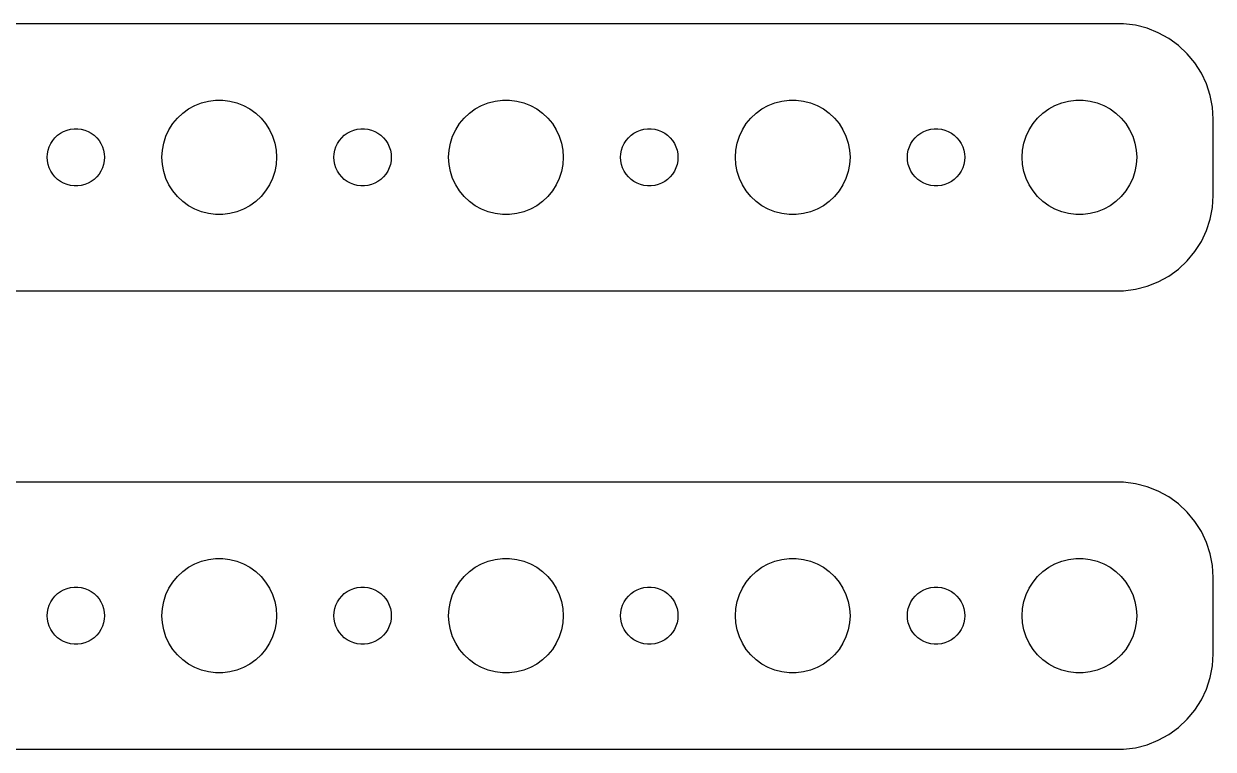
# Model space of a CAD drawing. Header units: metres. Extents: x -247 to 247, y 17 to 55.
# Drawn here: x 184.8 to 247, y 17 to 55 of the extents above; entities that cross this region are included whole.
import ezdxf

# ---------------------------------------------------------------- set-up
doc = ezdxf.new("R2010")
doc.units = ezdxf.units.M

msp = doc.modelspace()

# ---------------------------------------------------------------- linework, layer by layer
for p, q in [((242.314, 54.9901), (-242.314, 54.9901)), ((242.937, 54.9114), (242.314, 54.9901)), ((243.545, 54.7553), (242.937, 54.9114)), ((244.129, 54.5241), (243.545, 54.7553)), ((244.679, 54.2216), (244.129, 54.5241)), ((245.187, 53.8526), (244.679, 54.2216)), ((245.645, 53.4227), (245.187, 53.8526)), ((246.045, 52.9389), (245.645, 53.4227)), ((246.382, 52.4088), (246.045, 52.9389)), ((246.649, 51.8406), (246.382, 52.4088)), ((246.843, 51.2434), (246.649, 51.8406)), ((246.961, 50.6267), (246.843, 51.2434)), ((193.088, 50.3115), (193.393, 50.533)), ((193.393, 50.533), (193.723, 50.7145)), ((193.723, 50.7145), (194.073, 50.8532)), ((194.073, 50.8532), (194.438, 50.9469)), ((194.438, 50.9469), (194.812, 50.9941)), ((194.812, 50.9941), (195.188, 50.9941)), ((195.188, 50.9941), (195.562, 50.9469)), ((195.562, 50.9469), (195.927, 50.8532)), ((195.927, 50.8532), (196.277, 50.7145)), ((196.277, 50.7145), (196.607, 50.533)), ((196.607, 50.533), (196.912, 50.3115)), ((208.088, 50.3115), (208.393, 50.533)), ((208.393, 50.533), (208.723, 50.7145)), ((208.723, 50.7145), (209.073, 50.8532)), ((209.073, 50.8532), (209.438, 50.9469)), ((209.438, 50.9469), (209.812, 50.9941)), ((209.812, 50.9941), (210.188, 50.9941)), ((210.188, 50.9941), (210.562, 50.9469)), ((210.562, 50.9469), (210.927, 50.8532)), ((210.927, 50.8532), (211.277, 50.7145)), ((211.277, 50.7145), (211.607, 50.533)), ((211.607, 50.533), (211.912, 50.3115)), ((223.088, 50.3115), (223.393, 50.533)), ((223.393, 50.533), (223.723, 50.7145)), ((223.723, 50.7145), (224.073, 50.8532)), ((224.073, 50.8532), (224.438, 50.9469)), ((224.438, 50.9469), (224.812, 50.9941)), ((224.812, 50.9941), (225.188, 50.9941)), ((225.188, 50.9941), (225.562, 50.9469)), ((225.562, 50.9469), (225.927, 50.8532)), ((225.927, 50.8532), (226.277, 50.7145)), ((226.277, 50.7145), (226.607, 50.533)), ((226.607, 50.533), (226.912, 50.3115)), ((238.088, 50.3115), (238.393, 50.533)), ((238.393, 50.533), (238.723, 50.7145)), ((238.723, 50.7145), (239.073, 50.8532)), ((239.073, 50.8532), (239.438, 50.9469)), ((239.438, 50.9469), (239.812, 50.9941)), ((239.812, 50.9941), (240.188, 50.9941)), ((240.188, 50.9941), (240.562, 50.9469)), ((240.562, 50.9469), (240.927, 50.8532)), ((240.927, 50.8532), (241.277, 50.7145)), ((241.277, 50.7145), (241.607, 50.533)), ((241.607, 50.533), (241.912, 50.3115)), ((247, 50), (246.961, 50.6267)), ((192.573, 49.7634), (192.813, 50.0536)), ((192.813, 50.0536), (193.088, 50.3115)), ((196.912, 50.3115), (197.187, 50.0536)), ((197.187, 50.0536), (197.427, 49.7634)), ((207.573, 49.7634), (207.813, 50.0536)), ((207.813, 50.0536), (208.088, 50.3115)), ((211.912, 50.3115), (212.187, 50.0536)), ((212.187, 50.0536), (212.427, 49.7634)), ((222.573, 49.7634), (222.813, 50.0536)), ((222.813, 50.0536), (223.088, 50.3115)), ((226.912, 50.3115), (227.187, 50.0536)), ((227.187, 50.0536), (227.427, 49.7634)), ((237.573, 49.7634), (237.813, 50.0536)), ((237.813, 50.0536), (238.088, 50.3115)), ((241.912, 50.3115), (242.187, 50.0536)), ((242.187, 50.0536), (242.427, 49.7634)), ((247, 46), (247, 50)), ((186.544, 49.1558), (186.696, 49.2665)), ((186.696, 49.2665), (186.861, 49.3572)), ((186.861, 49.3572), (187.036, 49.4266)), ((187.036, 49.4266), (187.219, 49.4734)), ((187.219, 49.4734), (187.406, 49.497)), ((187.406, 49.497), (187.594, 49.497)), ((187.594, 49.497), (187.781, 49.4734)), ((187.781, 49.4734), (187.964, 49.4266)), ((187.964, 49.4266), (188.139, 49.3572)), ((188.139, 49.3572), (188.304, 49.2665)), ((188.304, 49.2665), (188.456, 49.1558)), ((192.211, 49.1044), (192.371, 49.4453)), ((192.371, 49.4453), (192.573, 49.7634)), ((197.427, 49.7634), (197.629, 49.4453)), ((197.629, 49.4453), (197.789, 49.1044)), ((201.544, 49.1558), (201.696, 49.2665)), ((201.696, 49.2665), (201.861, 49.3572)), ((201.861, 49.3572), (202.036, 49.4266)), ((202.036, 49.4266), (202.219, 49.4734)), ((202.219, 49.4734), (202.406, 49.497)), ((202.406, 49.497), (202.594, 49.497)), ((202.594, 49.497), (202.781, 49.4734)), ((202.781, 49.4734), (202.964, 49.4266)), ((202.964, 49.4266), (203.139, 49.3572)), ((203.139, 49.3572), (203.304, 49.2665)), ((203.304, 49.2665), (203.456, 49.1558)), ((207.211, 49.1044), (207.371, 49.4453)), ((207.371, 49.4453), (207.573, 49.7634)), ((212.427, 49.7634), (212.629, 49.4453)), ((212.629, 49.4453), (212.789, 49.1044)), ((216.544, 49.1558), (216.696, 49.2665)), ((216.696, 49.2665), (216.861, 49.3572)), ((216.861, 49.3572), (217.036, 49.4266)), ((217.036, 49.4266), (217.219, 49.4734)), ((217.219, 49.4734), (217.406, 49.497)), ((217.406, 49.497), (217.594, 49.497)), ((217.594, 49.497), (217.781, 49.4734)), ((217.781, 49.4734), (217.964, 49.4266)), ((217.964, 49.4266), (218.139, 49.3572)), ((218.139, 49.3572), (218.304, 49.2665)), ((218.304, 49.2665), (218.456, 49.1558)), ((222.211, 49.1044), (222.371, 49.4453)), ((222.371, 49.4453), (222.573, 49.7634)), ((227.427, 49.7634), (227.629, 49.4453)), ((227.629, 49.4453), (227.789, 49.1044)), ((231.544, 49.1558), (231.696, 49.2665)), ((231.696, 49.2665), (231.861, 49.3572)), ((231.861, 49.3572), (232.036, 49.4266)), ((232.036, 49.4266), (232.219, 49.4734)), ((232.219, 49.4734), (232.406, 49.497)), ((232.406, 49.497), (232.594, 49.497)), ((232.594, 49.497), (232.781, 49.4734)), ((232.781, 49.4734), (232.964, 49.4266)), ((232.964, 49.4266), (233.139, 49.3572)), ((233.139, 49.3572), (233.304, 49.2665)), ((233.304, 49.2665), (233.456, 49.1558)), ((237.211, 49.1044), (237.371, 49.4453)), ((237.371, 49.4453), (237.573, 49.7634)), ((242.427, 49.7634), (242.629, 49.4453)), ((242.629, 49.4453), (242.789, 49.1044)), ((186.047, 48.373), (186.105, 48.5522)), ((186.105, 48.5522), (186.186, 48.7226)), ((186.186, 48.7226), (186.286, 48.8817)), ((186.286, 48.8817), (186.407, 49.0268)), ((186.407, 49.0268), (186.544, 49.1558)), ((188.456, 49.1558), (188.593, 49.0268)), ((188.593, 49.0268), (188.714, 48.8817)), ((188.714, 48.8817), (188.814, 48.7226)), ((188.814, 48.7226), (188.895, 48.5522)), ((188.895, 48.5522), (188.953, 48.373)), ((192.024, 48.376), (192.094, 48.7461)), ((192.094, 48.7461), (192.211, 49.1044)), ((197.789, 49.1044), (197.906, 48.7461)), ((197.906, 48.7461), (197.976, 48.376)), ((201.047, 48.373), (201.105, 48.5522)), ((201.105, 48.5522), (201.186, 48.7226)), ((201.186, 48.7226), (201.286, 48.8817)), ((201.286, 48.8817), (201.407, 49.0268)), ((201.407, 49.0268), (201.544, 49.1558)), ((203.456, 49.1558), (203.593, 49.0268)), ((203.593, 49.0268), (203.714, 48.8817)), ((203.714, 48.8817), (203.814, 48.7226)), ((203.814, 48.7226), (203.895, 48.5522)), ((203.895, 48.5522), (203.953, 48.373)), ((207.024, 48.376), (207.094, 48.7461)), ((207.094, 48.7461), (207.211, 49.1044)), ((212.789, 49.1044), (212.906, 48.7461)), ((212.906, 48.7461), (212.976, 48.376)), ((216.047, 48.373), (216.105, 48.5522)), ((216.105, 48.5522), (216.186, 48.7226)), ((216.186, 48.7226), (216.286, 48.8817)), ((216.286, 48.8817), (216.407, 49.0268)), ((216.407, 49.0268), (216.544, 49.1558)), ((218.456, 49.1558), (218.593, 49.0268)), ((218.593, 49.0268), (218.714, 48.8817)), ((218.714, 48.8817), (218.814, 48.7226)), ((218.814, 48.7226), (218.895, 48.5522)), ((218.895, 48.5522), (218.953, 48.373)), ((222.024, 48.376), (222.094, 48.7461)), ((222.094, 48.7461), (222.211, 49.1044)), ((227.789, 49.1044), (227.906, 48.7461)), ((227.906, 48.7461), (227.976, 48.376)), ((231.047, 48.373), (231.105, 48.5522)), ((231.105, 48.5522), (231.186, 48.7226)), ((231.186, 48.7226), (231.286, 48.8817)), ((231.286, 48.8817), (231.407, 49.0268)), ((231.407, 49.0268), (231.544, 49.1558)), ((233.456, 49.1558), (233.593, 49.0268)), ((233.593, 49.0268), (233.714, 48.8817)), ((233.714, 48.8817), (233.814, 48.7226)), ((233.814, 48.7226), (233.895, 48.5522)), ((233.895, 48.5522), (233.953, 48.373)), ((237.024, 48.376), (237.094, 48.7461)), ((237.094, 48.7461), (237.211, 49.1044)), ((242.789, 49.1044), (242.906, 48.7461)), ((242.906, 48.7461), (242.976, 48.376)), ((186, 48), (186.012, 48.188)), ((186.012, 47.812), (186, 48)), ((186.012, 48.188), (186.047, 48.373)), ((188.953, 48.373), (188.988, 48.188)), ((188.988, 48.188), (189, 48)), ((189, 48), (188.988, 47.812)), ((192, 48), (192.024, 48.376)), ((192.024, 47.624), (192, 48)), ((197.976, 48.376), (198, 48)), ((198, 48), (197.976, 47.624)), ((201, 48), (201.012, 48.188)), ((201.012, 47.812), (201, 48)), ((201.012, 48.188), (201.047, 48.373)), ((203.953, 48.373), (203.988, 48.188)), ((203.988, 48.188), (204, 48)), ((204, 48), (203.988, 47.812)), ((207, 48), (207.024, 48.376)), ((207.024, 47.624), (207, 48)), ((212.976, 48.376), (213, 48)), ((213, 48), (212.976, 47.624)), ((216, 48), (216.012, 48.188)), ((216.012, 47.812), (216, 48)), ((216.012, 48.188), (216.047, 48.373)), ((218.953, 48.373), (218.988, 48.188)), ((218.988, 48.188), (219, 48)), ((219, 48), (218.988, 47.812)), ((222, 48), (222.024, 48.376)), ((222.024, 47.624), (222, 48)), ((227.976, 48.376), (228, 48)), ((228, 48), (227.976, 47.624)), ((231, 48), (231.012, 48.188)), ((231.012, 47.812), (231, 48)), ((231.012, 48.188), (231.047, 48.373)), ((233.953, 48.373), (233.988, 48.188)), ((233.988, 48.188), (234, 48)), ((234, 48), (233.988, 47.812)), ((237, 48), (237.024, 48.376)), ((237.024, 47.624), (237, 48)), ((242.976, 48.376), (243, 48)), ((243, 48), (242.976, 47.624)), ((186.047, 47.627), (186.012, 47.812)), ((186.105, 47.4478), (186.047, 47.627)), ((186.186, 47.2774), (186.105, 47.4478)), ((188.895, 47.4478), (188.814, 47.2774)), ((188.953, 47.627), (188.895, 47.4478)), ((188.988, 47.812), (188.953, 47.627)), ((192.094, 47.2539), (192.024, 47.624)), ((197.976, 47.624), (197.906, 47.2539)), ((201.047, 47.627), (201.012, 47.812)), ((201.105, 47.4478), (201.047, 47.627)), ((201.186, 47.2774), (201.105, 47.4478)), ((203.895, 47.4478), (203.814, 47.2774)), ((203.953, 47.627), (203.895, 47.4478)), ((203.988, 47.812), (203.953, 47.627)), ((207.094, 47.2539), (207.024, 47.624)), ((212.976, 47.624), (212.906, 47.2539)), ((216.047, 47.627), (216.012, 47.812)), ((216.105, 47.4478), (216.047, 47.627)), ((216.186, 47.2774), (216.105, 47.4478)), ((218.895, 47.4478), (218.814, 47.2774)), ((218.953, 47.627), (218.895, 47.4478)), ((218.988, 47.812), (218.953, 47.627)), ((222.094, 47.2539), (222.024, 47.624)), ((227.976, 47.624), (227.906, 47.2539)), ((231.047, 47.627), (231.012, 47.812)), ((231.105, 47.4478), (231.047, 47.627)), ((231.186, 47.2774), (231.105, 47.4478)), ((233.895, 47.4478), (233.814, 47.2774)), ((233.953, 47.627), (233.895, 47.4478)), ((233.988, 47.812), (233.953, 47.627)), ((237.094, 47.2539), (237.024, 47.624)), ((242.976, 47.624), (242.906, 47.2539)), ((186.286, 47.1183), (186.186, 47.2774)), ((186.407, 46.9732), (186.286, 47.1183)), ((186.544, 46.8442), (186.407, 46.9732)), ((186.696, 46.7335), (186.544, 46.8442)), ((186.861, 46.6428), (186.696, 46.7335)), ((188.304, 46.7335), (188.139, 46.6428)), ((188.456, 46.8442), (188.304, 46.7335)), ((188.593, 46.9732), (188.456, 46.8442)), ((188.714, 47.1183), (188.593, 46.9732)), ((188.814, 47.2774), (188.714, 47.1183)), ((192.211, 46.8956), (192.094, 47.2539)), ((192.371, 46.5547), (192.211, 46.8956)), ((197.789, 46.8956), (197.629, 46.5547)), ((197.906, 47.2539), (197.789, 46.8956)), ((201.286, 47.1183), (201.186, 47.2774)), ((201.407, 46.9732), (201.286, 47.1183)), ((201.544, 46.8442), (201.407, 46.9732)), ((201.696, 46.7335), (201.544, 46.8442)), ((201.861, 46.6428), (201.696, 46.7335)), ((203.304, 46.7335), (203.139, 46.6428)), ((203.456, 46.8442), (203.304, 46.7335)), ((203.593, 46.9732), (203.456, 46.8442)), ((203.714, 47.1183), (203.593, 46.9732)), ((203.814, 47.2774), (203.714, 47.1183)), ((207.211, 46.8956), (207.094, 47.2539)), ((207.371, 46.5547), (207.211, 46.8956)), ((212.789, 46.8956), (212.629, 46.5547)), ((212.906, 47.2539), (212.789, 46.8956)), ((216.286, 47.1183), (216.186, 47.2774)), ((216.407, 46.9732), (216.286, 47.1183)), ((216.544, 46.8442), (216.407, 46.9732)), ((216.696, 46.7335), (216.544, 46.8442)), ((216.861, 46.6428), (216.696, 46.7335)), ((218.304, 46.7335), (218.139, 46.6428)), ((218.456, 46.8442), (218.304, 46.7335)), ((218.593, 46.9732), (218.456, 46.8442)), ((218.714, 47.1183), (218.593, 46.9732)), ((218.814, 47.2774), (218.714, 47.1183)), ((222.211, 46.8956), (222.094, 47.2539)), ((222.371, 46.5547), (222.211, 46.8956)), ((227.789, 46.8956), (227.629, 46.5547)), ((227.906, 47.2539), (227.789, 46.8956)), ((231.286, 47.1183), (231.186, 47.2774)), ((231.407, 46.9732), (231.286, 47.1183)), ((231.544, 46.8442), (231.407, 46.9732)), ((231.696, 46.7335), (231.544, 46.8442)), ((231.861, 46.6428), (231.696, 46.7335)), ((233.304, 46.7335), (233.139, 46.6428)), ((233.456, 46.8442), (233.304, 46.7335)), ((233.593, 46.9732), (233.456, 46.8442)), ((233.714, 47.1183), (233.593, 46.9732)), ((233.814, 47.2774), (233.714, 47.1183)), ((237.211, 46.8956), (237.094, 47.2539)), ((237.371, 46.5547), (237.211, 46.8956)), ((242.789, 46.8956), (242.629, 46.5547)), ((242.906, 47.2539), (242.789, 46.8956)), ((187.036, 46.5734), (186.861, 46.6428)), ((187.219, 46.5266), (187.036, 46.5734)), ((187.406, 46.503), (187.219, 46.5266)), ((187.594, 46.503), (187.406, 46.503)), ((187.781, 46.5266), (187.594, 46.503)), ((187.964, 46.5734), (187.781, 46.5266)), ((188.139, 46.6428), (187.964, 46.5734)), ((192.573, 46.2366), (192.371, 46.5547)), ((192.813, 45.9464), (192.573, 46.2366)), ((197.427, 46.2366), (197.187, 45.9464)), ((197.629, 46.5547), (197.427, 46.2366)), ((202.036, 46.5734), (201.861, 46.6428)), ((202.219, 46.5266), (202.036, 46.5734)), ((202.406, 46.503), (202.219, 46.5266)), ((202.594, 46.503), (202.406, 46.503)), ((202.781, 46.5266), (202.594, 46.503)), ((202.964, 46.5734), (202.781, 46.5266)), ((203.139, 46.6428), (202.964, 46.5734)), ((207.573, 46.2366), (207.371, 46.5547)), ((207.813, 45.9464), (207.573, 46.2366)), ((212.427, 46.2366), (212.187, 45.9464)), ((212.629, 46.5547), (212.427, 46.2366)), ((217.036, 46.5734), (216.861, 46.6428)), ((217.219, 46.5266), (217.036, 46.5734)), ((217.406, 46.503), (217.219, 46.5266)), ((217.594, 46.503), (217.406, 46.503)), ((217.781, 46.5266), (217.594, 46.503)), ((217.964, 46.5734), (217.781, 46.5266)), ((218.139, 46.6428), (217.964, 46.5734)), ((222.573, 46.2366), (222.371, 46.5547)), ((222.813, 45.9464), (222.573, 46.2366)), ((227.427, 46.2366), (227.187, 45.9464)), ((227.629, 46.5547), (227.427, 46.2366)), ((232.036, 46.5734), (231.861, 46.6428)), ((232.219, 46.5266), (232.036, 46.5734)), ((232.406, 46.503), (232.219, 46.5266)), ((232.594, 46.503), (232.406, 46.503)), ((232.781, 46.5266), (232.594, 46.503)), ((232.964, 46.5734), (232.781, 46.5266)), ((233.139, 46.6428), (232.964, 46.5734)), ((237.573, 46.2366), (237.371, 46.5547)), ((237.813, 45.9464), (237.573, 46.2366)), ((242.427, 46.2366), (242.187, 45.9464)), ((242.629, 46.5547), (242.427, 46.2366)), ((193.088, 45.6885), (192.813, 45.9464)), ((193.393, 45.467), (193.088, 45.6885)), ((193.723, 45.2855), (193.393, 45.467)), ((196.607, 45.467), (196.277, 45.2855)), ((196.912, 45.6885), (196.607, 45.467)), ((197.187, 45.9464), (196.912, 45.6885)), ((208.088, 45.6885), (207.813, 45.9464)), ((208.393, 45.467), (208.088, 45.6885)), ((208.723, 45.2855), (208.393, 45.467)), ((211.607, 45.467), (211.277, 45.2855)), ((211.912, 45.6885), (211.607, 45.467)), ((212.187, 45.9464), (211.912, 45.6885)), ((223.088, 45.6885), (222.813, 45.9464)), ((223.393, 45.467), (223.088, 45.6885)), ((223.723, 45.2855), (223.393, 45.467)), ((226.607, 45.467), (226.277, 45.2855)), ((226.912, 45.6885), (226.607, 45.467)), ((227.187, 45.9464), (226.912, 45.6885)), ((238.088, 45.6885), (237.813, 45.9464)), ((238.393, 45.467), (238.088, 45.6885)), ((238.723, 45.2855), (238.393, 45.467)), ((241.607, 45.467), (241.277, 45.2855)), ((241.912, 45.6885), (241.607, 45.467)), ((242.187, 45.9464), (241.912, 45.6885)), ((246.961, 45.3733), (247, 46)), ((194.073, 45.1468), (193.723, 45.2855)), ((194.438, 45.0531), (194.073, 45.1468)), ((194.812, 45.0059), (194.438, 45.0531)), ((195.188, 45.0059), (194.812, 45.0059)), ((195.562, 45.0531), (195.188, 45.0059)), ((195.927, 45.1468), (195.562, 45.0531)), ((196.277, 45.2855), (195.927, 45.1468)), ((209.073, 45.1468), (208.723, 45.2855)), ((209.438, 45.0531), (209.073, 45.1468)), ((209.812, 45.0059), (209.438, 45.0531)), ((210.188, 45.0059), (209.812, 45.0059)), ((210.562, 45.0531), (210.188, 45.0059)), ((210.927, 45.1468), (210.562, 45.0531)), ((211.277, 45.2855), (210.927, 45.1468)), ((224.073, 45.1468), (223.723, 45.2855)), ((224.438, 45.0531), (224.073, 45.1468)), ((224.812, 45.0059), (224.438, 45.0531)), ((225.188, 45.0059), (224.812, 45.0059)), ((225.562, 45.0531), (225.188, 45.0059)), ((225.927, 45.1468), (225.562, 45.0531)), ((226.277, 45.2855), (225.927, 45.1468)), ((239.073, 45.1468), (238.723, 45.2855)), ((239.438, 45.0531), (239.073, 45.1468)), ((239.812, 45.0059), (239.438, 45.0531)), ((240.188, 45.0059), (239.812, 45.0059)), ((240.562, 45.0531), (240.188, 45.0059)), ((240.927, 45.1468), (240.562, 45.0531)), ((241.277, 45.2855), (240.927, 45.1468)), ((246.843, 44.7566), (246.961, 45.3733)), ((246.649, 44.1594), (246.843, 44.7566)), ((246.045, 43.0611), (246.382, 43.5912)), ((246.382, 43.5912), (246.649, 44.1594)), ((245.645, 42.5773), (246.045, 43.0611)), ((245.187, 42.1474), (245.645, 42.5773)), ((244.129, 41.4759), (244.679, 41.7784)), ((244.679, 41.7784), (245.187, 42.1474)), ((242.314, 41.0099), (242.937, 41.0886)), ((242.937, 41.0886), (243.545, 41.2447)), ((243.545, 41.2447), (244.129, 41.4759)), ((-242.314, 41.0099), (242.314, 41.0099)), ((242.314, 30.9901), (-242.314, 30.9901)), ((242.937, 30.9114), (242.314, 30.9901)), ((243.545, 30.7553), (242.937, 30.9114)), ((244.129, 30.5241), (243.545, 30.7553)), ((244.679, 30.2216), (244.129, 30.5241)), ((245.187, 29.8526), (244.679, 30.2216)), ((245.645, 29.4227), (245.187, 29.8526)), ((246.045, 28.9389), (245.645, 29.4227)), ((246.382, 28.4088), (246.045, 28.9389)), ((246.649, 27.8406), (246.382, 28.4088)), ((246.843, 27.2434), (246.649, 27.8406)), ((193.723, 26.7145), (194.073, 26.8532)), ((194.073, 26.8532), (194.438, 26.9469)), ((194.438, 26.9469), (194.812, 26.9941)), ((194.812, 26.9941), (195.188, 26.9941)), ((195.188, 26.9941), (195.562, 26.9469)), ((195.562, 26.9469), (195.927, 26.8532)), ((195.927, 26.8532), (196.277, 26.7145)), ((208.723, 26.7145), (209.073, 26.8532)), ((209.073, 26.8532), (209.438, 26.9469)), ((209.438, 26.9469), (209.812, 26.9941)), ((209.812, 26.9941), (210.188, 26.9941)), ((210.188, 26.9941), (210.562, 26.9469)), ((210.562, 26.9469), (210.927, 26.8532)), ((210.927, 26.8532), (211.277, 26.7145)), ((223.723, 26.7145), (224.073, 26.8532)), ((224.073, 26.8532), (224.438, 26.9469)), ((224.438, 26.9469), (224.812, 26.9941)), ((224.812, 26.9941), (225.188, 26.9941)), ((225.188, 26.9941), (225.562, 26.9469)), ((225.562, 26.9469), (225.927, 26.8532)), ((225.927, 26.8532), (226.277, 26.7145)), ((238.723, 26.7145), (239.073, 26.8532)), ((239.073, 26.8532), (239.438, 26.9469)), ((239.438, 26.9469), (239.812, 26.9941)), ((239.812, 26.9941), (240.188, 26.9941)), ((240.188, 26.9941), (240.562, 26.9469)), ((240.562, 26.9469), (240.927, 26.8532)), ((240.927, 26.8532), (241.277, 26.7145)), ((246.961, 26.6267), (246.843, 27.2434)), ((192.813, 26.0536), (193.088, 26.3115)), ((193.088, 26.3115), (193.393, 26.533)), ((193.393, 26.533), (193.723, 26.7145)), ((196.277, 26.7145), (196.607, 26.533)), ((196.607, 26.533), (196.912, 26.3115)), ((196.912, 26.3115), (197.187, 26.0536)), ((207.813, 26.0536), (208.088, 26.3115)), ((208.088, 26.3115), (208.393, 26.533)), ((208.393, 26.533), (208.723, 26.7145)), ((211.277, 26.7145), (211.607, 26.533)), ((211.607, 26.533), (211.912, 26.3115)), ((211.912, 26.3115), (212.187, 26.0536)), ((222.813, 26.0536), (223.088, 26.3115)), ((223.088, 26.3115), (223.393, 26.533)), ((223.393, 26.533), (223.723, 26.7145)), ((226.277, 26.7145), (226.607, 26.533)), ((226.607, 26.533), (226.912, 26.3115)), ((226.912, 26.3115), (227.187, 26.0536)), ((237.813, 26.0536), (238.088, 26.3115)), ((238.088, 26.3115), (238.393, 26.533)), ((238.393, 26.533), (238.723, 26.7145)), ((241.277, 26.7145), (241.607, 26.533)), ((241.607, 26.533), (241.912, 26.3115)), ((241.912, 26.3115), (242.187, 26.0536)), ((247, 26), (246.961, 26.6267)), ((192.371, 25.4453), (192.573, 25.7634)), ((192.573, 25.7634), (192.813, 26.0536)), ((197.187, 26.0536), (197.427, 25.7634)), ((197.427, 25.7634), (197.629, 25.4453)), ((207.371, 25.4453), (207.573, 25.7634)), ((207.573, 25.7634), (207.813, 26.0536)), ((212.187, 26.0536), (212.427, 25.7634)), ((212.427, 25.7634), (212.629, 25.4453)), ((222.371, 25.4453), (222.573, 25.7634)), ((222.573, 25.7634), (222.813, 26.0536)), ((227.187, 26.0536), (227.427, 25.7634)), ((227.427, 25.7634), (227.629, 25.4453)), ((237.371, 25.4453), (237.573, 25.7634)), ((237.573, 25.7634), (237.813, 26.0536)), ((242.187, 26.0536), (242.427, 25.7634)), ((242.427, 25.7634), (242.629, 25.4453)), ((247, 22), (247, 26)), ((186.286, 24.8817), (186.407, 25.0268)), ((186.407, 25.0268), (186.544, 25.1558)), ((186.544, 25.1558), (186.696, 25.2665)), ((186.696, 25.2665), (186.861, 25.3572)), ((186.861, 25.3572), (187.036, 25.4266)), ((187.036, 25.4266), (187.219, 25.4734)), ((187.219, 25.4734), (187.406, 25.497)), ((187.406, 25.497), (187.594, 25.497)), ((187.594, 25.497), (187.781, 25.4734)), ((187.781, 25.4734), (187.964, 25.4266)), ((187.964, 25.4266), (188.139, 25.3572)), ((188.139, 25.3572), (188.304, 25.2665)), ((188.304, 25.2665), (188.456, 25.1558)), ((188.456, 25.1558), (188.593, 25.0268)), ((188.593, 25.0268), (188.714, 24.8817)), ((192.094, 24.7461), (192.211, 25.1044)), ((192.211, 25.1044), (192.371, 25.4453)), ((197.629, 25.4453), (197.789, 25.1044)), ((197.789, 25.1044), (197.906, 24.7461)), ((201.286, 24.8817), (201.407, 25.0268)), ((201.407, 25.0268), (201.544, 25.1558)), ((201.544, 25.1558), (201.696, 25.2665)), ((201.696, 25.2665), (201.861, 25.3572)), ((201.861, 25.3572), (202.036, 25.4266)), ((202.036, 25.4266), (202.219, 25.4734)), ((202.219, 25.4734), (202.406, 25.497)), ((202.406, 25.497), (202.594, 25.497)), ((202.594, 25.497), (202.781, 25.4734)), ((202.781, 25.4734), (202.964, 25.4266)), ((202.964, 25.4266), (203.139, 25.3572)), ((203.139, 25.3572), (203.304, 25.2665)), ((203.304, 25.2665), (203.456, 25.1558)), ((203.456, 25.1558), (203.593, 25.0268)), ((203.593, 25.0268), (203.714, 24.8817)), ((207.094, 24.7461), (207.211, 25.1044)), ((207.211, 25.1044), (207.371, 25.4453)), ((212.629, 25.4453), (212.789, 25.1044)), ((212.789, 25.1044), (212.906, 24.7461)), ((216.286, 24.8817), (216.407, 25.0268)), ((216.407, 25.0268), (216.544, 25.1558)), ((216.544, 25.1558), (216.696, 25.2665)), ((216.696, 25.2665), (216.861, 25.3572)), ((216.861, 25.3572), (217.036, 25.4266)), ((217.036, 25.4266), (217.219, 25.4734)), ((217.219, 25.4734), (217.406, 25.497)), ((217.406, 25.497), (217.594, 25.497)), ((217.594, 25.497), (217.781, 25.4734)), ((217.781, 25.4734), (217.964, 25.4266)), ((217.964, 25.4266), (218.139, 25.3572)), ((218.139, 25.3572), (218.304, 25.2665)), ((218.304, 25.2665), (218.456, 25.1558)), ((218.456, 25.1558), (218.593, 25.0268)), ((218.593, 25.0268), (218.714, 24.8817)), ((222.094, 24.7461), (222.211, 25.1044)), ((222.211, 25.1044), (222.371, 25.4453)), ((227.629, 25.4453), (227.789, 25.1044)), ((227.789, 25.1044), (227.906, 24.7461)), ((231.286, 24.8817), (231.407, 25.0268)), ((231.407, 25.0268), (231.544, 25.1558)), ((231.544, 25.1558), (231.696, 25.2665)), ((231.696, 25.2665), (231.861, 25.3572)), ((231.861, 25.3572), (232.036, 25.4266)), ((232.036, 25.4266), (232.219, 25.4734)), ((232.219, 25.4734), (232.406, 25.497)), ((232.406, 25.497), (232.594, 25.497)), ((232.594, 25.497), (232.781, 25.4734)), ((232.781, 25.4734), (232.964, 25.4266)), ((232.964, 25.4266), (233.139, 25.3572)), ((233.139, 25.3572), (233.304, 25.2665)), ((233.304, 25.2665), (233.456, 25.1558)), ((233.456, 25.1558), (233.593, 25.0268)), ((233.593, 25.0268), (233.714, 24.8817)), ((237.094, 24.7461), (237.211, 25.1044)), ((237.211, 25.1044), (237.371, 25.4453)), ((242.629, 25.4453), (242.789, 25.1044)), ((242.789, 25.1044), (242.906, 24.7461)), ((186.012, 24.188), (186.047, 24.373)), ((186.047, 24.373), (186.105, 24.5522)), ((186.105, 24.5522), (186.186, 24.7226)), ((186.186, 24.7226), (186.286, 24.8817)), ((188.714, 24.8817), (188.814, 24.7226)), ((188.814, 24.7226), (188.895, 24.5522)), ((188.895, 24.5522), (188.953, 24.373)), ((188.953, 24.373), (188.988, 24.188)), ((192, 24), (192.024, 24.376)), ((192.024, 24.376), (192.094, 24.7461)), ((197.906, 24.7461), (197.976, 24.376)), ((197.976, 24.376), (198, 24)), ((201.012, 24.188), (201.047, 24.373)), ((201.047, 24.373), (201.105, 24.5522)), ((201.105, 24.5522), (201.186, 24.7226)), ((201.186, 24.7226), (201.286, 24.8817)), ((203.714, 24.8817), (203.814, 24.7226)), ((203.814, 24.7226), (203.895, 24.5522)), ((203.895, 24.5522), (203.953, 24.373)), ((203.953, 24.373), (203.988, 24.188)), ((207, 24), (207.024, 24.376)), ((207.024, 24.376), (207.094, 24.7461)), ((212.906, 24.7461), (212.976, 24.376)), ((212.976, 24.376), (213, 24)), ((216.012, 24.188), (216.047, 24.373)), ((216.047, 24.373), (216.105, 24.5522)), ((216.105, 24.5522), (216.186, 24.7226)), ((216.186, 24.7226), (216.286, 24.8817)), ((218.714, 24.8817), (218.814, 24.7226)), ((218.814, 24.7226), (218.895, 24.5522)), ((218.895, 24.5522), (218.953, 24.373)), ((218.953, 24.373), (218.988, 24.188)), ((222, 24), (222.024, 24.376)), ((222.024, 24.376), (222.094, 24.7461)), ((227.906, 24.7461), (227.976, 24.376)), ((227.976, 24.376), (228, 24)), ((231.012, 24.188), (231.047, 24.373)), ((231.047, 24.373), (231.105, 24.5522)), ((231.105, 24.5522), (231.186, 24.7226)), ((231.186, 24.7226), (231.286, 24.8817)), ((233.714, 24.8817), (233.814, 24.7226)), ((233.814, 24.7226), (233.895, 24.5522)), ((233.895, 24.5522), (233.953, 24.373)), ((233.953, 24.373), (233.988, 24.188)), ((237, 24), (237.024, 24.376)), ((237.024, 24.376), (237.094, 24.7461)), ((242.906, 24.7461), (242.976, 24.376)), ((242.976, 24.376), (243, 24)), ((186, 24), (186.012, 24.188)), ((186.012, 23.812), (186, 24)), ((186.047, 23.627), (186.012, 23.812)), ((188.988, 23.812), (188.953, 23.627)), ((188.988, 24.188), (189, 24)), ((189, 24), (188.988, 23.812)), ((192.024, 23.624), (192, 24)), ((198, 24), (197.976, 23.624)), ((201, 24), (201.012, 24.188)), ((201.012, 23.812), (201, 24)), ((201.047, 23.627), (201.012, 23.812)), ((203.988, 23.812), (203.953, 23.627)), ((203.988, 24.188), (204, 24)), ((204, 24), (203.988, 23.812)), ((207.024, 23.624), (207, 24)), ((213, 24), (212.976, 23.624)), ((216, 24), (216.012, 24.188)), ((216.012, 23.812), (216, 24)), ((216.047, 23.627), (216.012, 23.812)), ((218.988, 23.812), (218.953, 23.627)), ((218.988, 24.188), (219, 24)), ((219, 24), (218.988, 23.812)), ((222.024, 23.624), (222, 24)), ((228, 24), (227.976, 23.624)), ((231, 24), (231.012, 24.188)), ((231.012, 23.812), (231, 24)), ((231.047, 23.627), (231.012, 23.812)), ((233.988, 23.812), (233.953, 23.627)), ((233.988, 24.188), (234, 24)), ((234, 24), (233.988, 23.812)), ((237.024, 23.624), (237, 24)), ((243, 24), (242.976, 23.624)), ((186.105, 23.4478), (186.047, 23.627)), ((186.186, 23.2774), (186.105, 23.4478)), ((186.286, 23.1183), (186.186, 23.2774)), ((186.407, 22.9732), (186.286, 23.1183)), ((188.714, 23.1183), (188.593, 22.9732)), ((188.814, 23.2774), (188.714, 23.1183)), ((188.895, 23.4478), (188.814, 23.2774)), ((188.953, 23.627), (188.895, 23.4478)), ((192.094, 23.2539), (192.024, 23.624)), ((192.211, 22.8956), (192.094, 23.2539)), ((197.906, 23.2539), (197.789, 22.8956)), ((197.976, 23.624), (197.906, 23.2539)), ((201.105, 23.4478), (201.047, 23.627)), ((201.186, 23.2774), (201.105, 23.4478)), ((201.286, 23.1183), (201.186, 23.2774)), ((201.407, 22.9732), (201.286, 23.1183)), ((203.714, 23.1183), (203.593, 22.9732)), ((203.814, 23.2774), (203.714, 23.1183)), ((203.895, 23.4478), (203.814, 23.2774)), ((203.953, 23.627), (203.895, 23.4478)), ((207.094, 23.2539), (207.024, 23.624)), ((207.211, 22.8956), (207.094, 23.2539)), ((212.906, 23.2539), (212.789, 22.8956)), ((212.976, 23.624), (212.906, 23.2539)), ((216.105, 23.4478), (216.047, 23.627)), ((216.186, 23.2774), (216.105, 23.4478)), ((216.286, 23.1183), (216.186, 23.2774)), ((216.407, 22.9732), (216.286, 23.1183)), ((218.714, 23.1183), (218.593, 22.9732)), ((218.814, 23.2774), (218.714, 23.1183)), ((218.895, 23.4478), (218.814, 23.2774)), ((218.953, 23.627), (218.895, 23.4478)), ((222.094, 23.2539), (222.024, 23.624)), ((222.211, 22.8956), (222.094, 23.2539)), ((227.906, 23.2539), (227.789, 22.8956)), ((227.976, 23.624), (227.906, 23.2539)), ((231.105, 23.4478), (231.047, 23.627)), ((231.186, 23.2774), (231.105, 23.4478)), ((231.286, 23.1183), (231.186, 23.2774)), ((231.407, 22.9732), (231.286, 23.1183)), ((233.714, 23.1183), (233.593, 22.9732)), ((233.814, 23.2774), (233.714, 23.1183)), ((233.895, 23.4478), (233.814, 23.2774)), ((233.953, 23.627), (233.895, 23.4478)), ((237.094, 23.2539), (237.024, 23.624)), ((237.211, 22.8956), (237.094, 23.2539)), ((242.906, 23.2539), (242.789, 22.8956)), ((242.976, 23.624), (242.906, 23.2539)), ((186.544, 22.8442), (186.407, 22.9732)), ((186.696, 22.7335), (186.544, 22.8442)), ((186.861, 22.6428), (186.696, 22.7335)), ((187.036, 22.5734), (186.861, 22.6428)), ((187.219, 22.5266), (187.036, 22.5734)), ((187.406, 22.503), (187.219, 22.5266)), ((187.594, 22.503), (187.406, 22.503)), ((187.781, 22.5266), (187.594, 22.503)), ((187.964, 22.5734), (187.781, 22.5266)), ((188.139, 22.6428), (187.964, 22.5734)), ((188.304, 22.7335), (188.139, 22.6428)), ((188.456, 22.8442), (188.304, 22.7335)), ((188.593, 22.9732), (188.456, 22.8442)), ((192.371, 22.5547), (192.211, 22.8956)), ((192.573, 22.2366), (192.371, 22.5547)), ((197.629, 22.5547), (197.427, 22.2366)), ((197.789, 22.8956), (197.629, 22.5547)), ((201.544, 22.8442), (201.407, 22.9732)), ((201.696, 22.7335), (201.544, 22.8442)), ((201.861, 22.6428), (201.696, 22.7335)), ((202.036, 22.5734), (201.861, 22.6428)), ((202.219, 22.5266), (202.036, 22.5734)), ((202.406, 22.503), (202.219, 22.5266)), ((202.594, 22.503), (202.406, 22.503)), ((202.781, 22.5266), (202.594, 22.503)), ((202.964, 22.5734), (202.781, 22.5266)), ((203.139, 22.6428), (202.964, 22.5734)), ((203.304, 22.7335), (203.139, 22.6428)), ((203.456, 22.8442), (203.304, 22.7335)), ((203.593, 22.9732), (203.456, 22.8442)), ((207.371, 22.5547), (207.211, 22.8956)), ((207.573, 22.2366), (207.371, 22.5547)), ((212.629, 22.5547), (212.427, 22.2366)), ((212.789, 22.8956), (212.629, 22.5547)), ((216.544, 22.8442), (216.407, 22.9732)), ((216.696, 22.7335), (216.544, 22.8442)), ((216.861, 22.6428), (216.696, 22.7335)), ((217.036, 22.5734), (216.861, 22.6428)), ((217.219, 22.5266), (217.036, 22.5734)), ((217.406, 22.503), (217.219, 22.5266)), ((217.594, 22.503), (217.406, 22.503)), ((217.781, 22.5266), (217.594, 22.503)), ((217.964, 22.5734), (217.781, 22.5266)), ((218.139, 22.6428), (217.964, 22.5734)), ((218.304, 22.7335), (218.139, 22.6428)), ((218.456, 22.8442), (218.304, 22.7335)), ((218.593, 22.9732), (218.456, 22.8442)), ((222.371, 22.5547), (222.211, 22.8956)), ((222.573, 22.2366), (222.371, 22.5547)), ((227.629, 22.5547), (227.427, 22.2366)), ((227.789, 22.8956), (227.629, 22.5547)), ((231.544, 22.8442), (231.407, 22.9732)), ((231.696, 22.7335), (231.544, 22.8442)), ((231.861, 22.6428), (231.696, 22.7335)), ((232.036, 22.5734), (231.861, 22.6428)), ((232.219, 22.5266), (232.036, 22.5734)), ((232.406, 22.503), (232.219, 22.5266)), ((232.594, 22.503), (232.406, 22.503)), ((232.781, 22.5266), (232.594, 22.503)), ((232.964, 22.5734), (232.781, 22.5266)), ((233.139, 22.6428), (232.964, 22.5734)), ((233.304, 22.7335), (233.139, 22.6428)), ((233.456, 22.8442), (233.304, 22.7335)), ((233.593, 22.9732), (233.456, 22.8442)), ((237.371, 22.5547), (237.211, 22.8956)), ((237.573, 22.2366), (237.371, 22.5547)), ((242.629, 22.5547), (242.427, 22.2366)), ((242.789, 22.8956), (242.629, 22.5547)), ((192.813, 21.9464), (192.573, 22.2366)), ((193.088, 21.6885), (192.813, 21.9464)), ((197.187, 21.9464), (196.912, 21.6885)), ((197.427, 22.2366), (197.187, 21.9464)), ((207.813, 21.9464), (207.573, 22.2366)), ((208.088, 21.6885), (207.813, 21.9464)), ((212.187, 21.9464), (211.912, 21.6885)), ((212.427, 22.2366), (212.187, 21.9464)), ((222.813, 21.9464), (222.573, 22.2366)), ((223.088, 21.6885), (222.813, 21.9464)), ((227.187, 21.9464), (226.912, 21.6885)), ((227.427, 22.2366), (227.187, 21.9464)), ((237.813, 21.9464), (237.573, 22.2366)), ((238.088, 21.6885), (237.813, 21.9464)), ((242.187, 21.9464), (241.912, 21.6885)), ((242.427, 22.2366), (242.187, 21.9464)), ((246.961, 21.3733), (247, 22)), ((193.393, 21.467), (193.088, 21.6885)), ((193.723, 21.2855), (193.393, 21.467)), ((194.073, 21.1468), (193.723, 21.2855)), ((196.277, 21.2855), (195.927, 21.1468)), ((196.607, 21.467), (196.277, 21.2855)), ((196.912, 21.6885), (196.607, 21.467)), ((208.393, 21.467), (208.088, 21.6885)), ((208.723, 21.2855), (208.393, 21.467)), ((209.073, 21.1468), (208.723, 21.2855)), ((211.277, 21.2855), (210.927, 21.1468)), ((211.607, 21.467), (211.277, 21.2855)), ((211.912, 21.6885), (211.607, 21.467)), ((223.393, 21.467), (223.088, 21.6885)), ((223.723, 21.2855), (223.393, 21.467)), ((224.073, 21.1468), (223.723, 21.2855)), ((226.277, 21.2855), (225.927, 21.1468)), ((226.607, 21.467), (226.277, 21.2855)), ((226.912, 21.6885), (226.607, 21.467)), ((238.393, 21.467), (238.088, 21.6885)), ((238.723, 21.2855), (238.393, 21.467)), ((239.073, 21.1468), (238.723, 21.2855)), ((241.277, 21.2855), (240.927, 21.1468)), ((241.607, 21.467), (241.277, 21.2855)), ((241.912, 21.6885), (241.607, 21.467)), ((246.843, 20.7566), (246.961, 21.3733)), ((194.438, 21.0531), (194.073, 21.1468)), ((194.812, 21.0059), (194.438, 21.0531)), ((195.188, 21.0059), (194.812, 21.0059)), ((195.562, 21.0531), (195.188, 21.0059)), ((195.927, 21.1468), (195.562, 21.0531)), ((209.438, 21.0531), (209.073, 21.1468)), ((209.812, 21.0059), (209.438, 21.0531)), ((210.188, 21.0059), (209.812, 21.0059)), ((210.562, 21.0531), (210.188, 21.0059)), ((210.927, 21.1468), (210.562, 21.0531)), ((224.438, 21.0531), (224.073, 21.1468)), ((224.812, 21.0059), (224.438, 21.0531)), ((225.188, 21.0059), (224.812, 21.0059)), ((225.562, 21.0531), (225.188, 21.0059)), ((225.927, 21.1468), (225.562, 21.0531)), ((239.438, 21.0531), (239.073, 21.1468)), ((239.812, 21.0059), (239.438, 21.0531)), ((240.188, 21.0059), (239.812, 21.0059)), ((240.562, 21.0531), (240.188, 21.0059)), ((240.927, 21.1468), (240.562, 21.0531)), ((246.649, 20.1594), (246.843, 20.7566)), ((246.382, 19.5912), (246.649, 20.1594)), ((246.045, 19.0611), (246.382, 19.5912)), ((245.645, 18.5773), (246.045, 19.0611)), ((244.679, 17.7784), (245.187, 18.1474)), ((245.187, 18.1474), (245.645, 18.5773)), ((243.545, 17.2447), (244.129, 17.4759)), ((244.129, 17.4759), (244.679, 17.7784)), ((-242.314, 17.0099), (242.314, 17.0099)), ((242.314, 17.0099), (242.937, 17.0886)), ((242.937, 17.0886), (243.545, 17.2447))]:
    msp.add_line(p, q)

doc.saveas('drawing.dxf')
